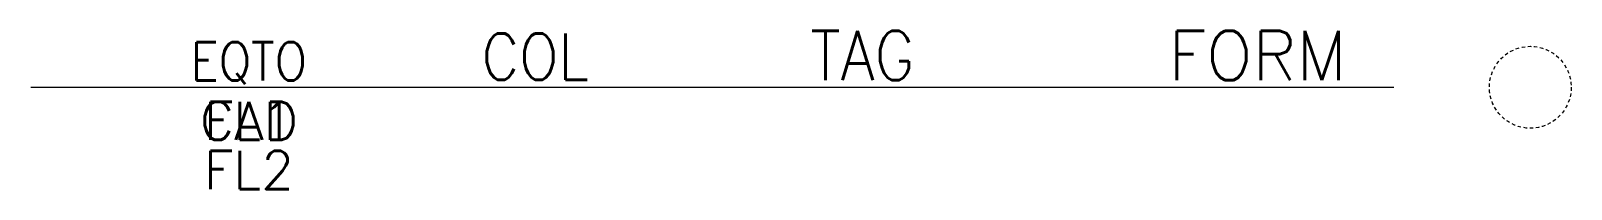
# Model space of a CAD drawing. Header units: millimetres. Extents: x 2667.3 to 2723.8, y 887.7 to 893.5.
import ezdxf
from ezdxf.enums import TextEntityAlignment as Align

# ---------------------------------------------------------------- set-up
doc = ezdxf.new("R2010")
doc.units = ezdxf.units.MM
doc.linetypes.add('HIDDEN', pattern=[0.375, 0.25, -0.125])
doc.styles.add('ROMANS', font='romans')

msp = doc.modelspace()

# ---------------------------------------------------------------- linework, layer by layer
for p, q in [((2667.254, 891.427), (2683.254, 891.427)), ((2683.254, 891.427), (2688.254, 891.427)), ((2688.254, 891.427), (2707.254, 891.427)), ((2707.254, 891.427), (2717.254, 891.427))]:
    msp.add_line(p, q)
at = {"color": 7, "linetype": 'HIDDEN', "ltscale": 0.5}
msp.add_circle((2722.254, 891.427), 1.5, dxfattribs=at)

# ---------------------------------------------------------------- texts
at = {"color": 7, "lineweight": -3, "style": 'ROMANS', "width": 0.9}
for tag, height, p in [('COL', 1.7, (2685.754, 892.55)), ('TAG', 1.8, (2697.754, 892.592)), ('EQTO', 1.4, (2675.254, 892.38))]:
    msp.add_attdef(tag, text='', height=height, dxfattribs=at).set_placement(p, align=Align.MIDDLE_CENTER)
at = {"color": 7, "lineweight": -3, "style": 'ROMANS'}
msp.add_attdef('FORM', text='', height=1.8, dxfattribs=at).set_placement((2712.254, 892.592), align=Align.MIDDLE_CENTER)
for tag, p in [('CAD', (2675.254, 890.898)), ('FL1', (2675.254, 890.898)), ('FL2', (2675.254, 889.098))]:
    msp.add_attdef(tag, text='', height=1.4, dxfattribs=at).set_placement(p, align=Align.TOP_CENTER)

doc.saveas('drawing.dxf')
